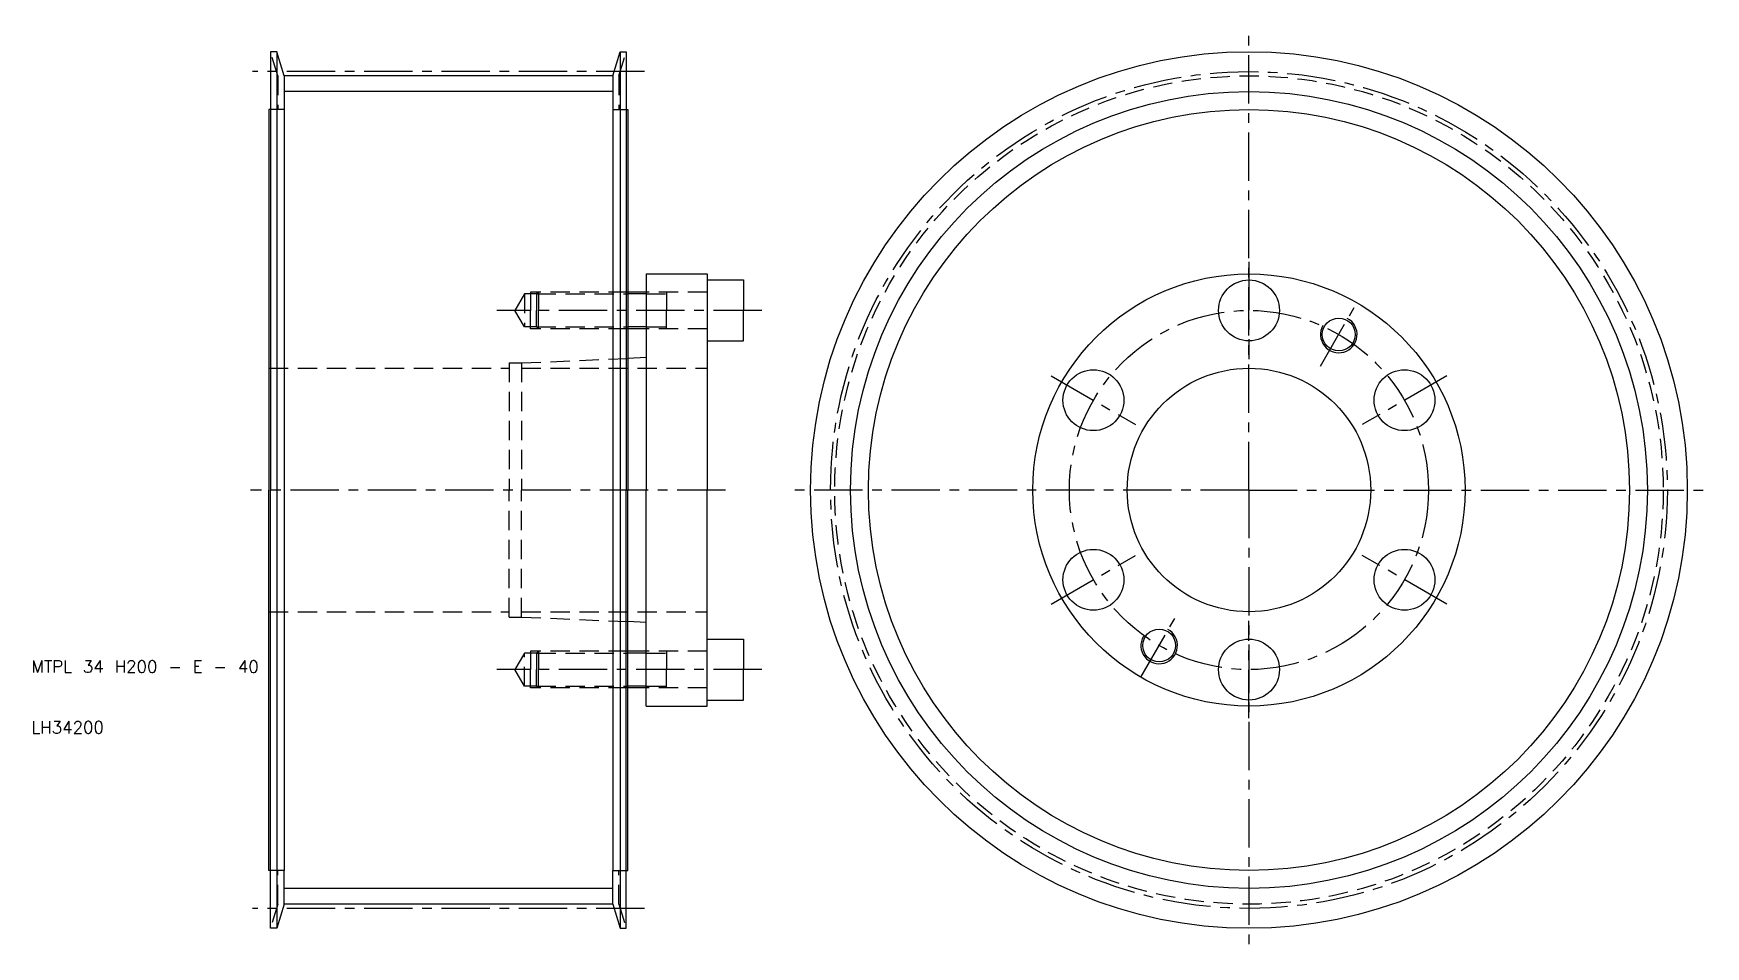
# Model space of a CAD drawing. Extents: x 10 to 285, y -25 to 125.
import ezdxf

# ---------------------------------------------------------------- set-up
doc = ezdxf.new("R2010")
doc.units = 0
doc.header["$LTSCALE"] = 0.25
doc.linetypes.add('CENTER', pattern=[50.8, 31.75, -6.35, 6.35, -6.35])
doc.linetypes.add('DASHED', pattern=[19.05, 12.7, -6.35])
doc.layers.get('0').update_dxf_attribs({"linetype": 'CONTINUOUS'})
doc.layers.add('CENTER', color=1, linetype='CENTER')
doc.styles.get("Standard").update_dxf_attribs({"font": 'txt.shx'})

msp = doc.modelspace()

# ---------------------------------------------------------------- linework, layer by layer
for p, q in [((49.3, 122), (49.3, 112.5)), ((50.3, 122), (49.3, 122)), ((50.3, 122), (50.3, -22)), ((51.5, 118.035), (50.3, 122)), ((105.5, 118.035), (106.7, 122)), ((106.7, 122), (106.7, -22)), ((106.7, 122), (107.7, 122)), ((107.7, 122), (107.7, 112.5)), ((105.5, 118.035), (51.5, 118.035)), ((51.5, 118.035), (51.5, 112.5)), ((105.5, 118.035), (105.5, 112.5)), ((49, 112.5), (49, 50)), ((49.3, 112.5), (49, 112.5)), ((49.3, 112.5), (49.3, 50)), ((51.5, 112.5), (51.5, -12.5)), ((105.5, 112.5), (105.5, -12.5)), ((107.7, 112.5), (107.7, 50)), ((107.7, 112.5), (108, 112.5)), ((108, 112.5), (108, 82.5)), ((111, 85.5), (121, 85.5)), ((111, 85.5), (111, 82.5)), ((121, 85.5), (121, 84.5)), ((108, 82.5), (108, 76.5)), ((111, 82.5), (108, 82.5)), ((111, 82.5), (111, 76.5)), ((121, 84.5), (121, 74.5)), ((121, 84.5), (127, 84.5)), ((127, 84.5), (127, 79.5)), ((127, 74.5), (127, 79.5)), ((108, 76.5), (108, 71.621951)), ((111, 76.5), (108, 76.5)), ((111, 76.5), (111, 71.75)), ((121, 74.5), (121, 50)), ((121, 74.5), (127, 74.5)), ((111, 71.75), (108, 71.621951)), ((108, 71.621951), (108, 50)), ((111, 71.75), (111, 50)), ((49, -12.5), (49, 50)), ((49.3, -12.5), (49.3, 50)), ((107.7, -12.5), (107.7, 50)), ((108, 28.378049), (108, 50)), ((111, 28.25), (111, 50)), ((121, 25.5), (121, 50)), ((108, 23.5), (108, 28.378049)), ((111, 28.25), (108, 28.378049)), ((111, 23.5), (111, 28.25)), ((121, 15.5), (121, 25.5)), ((121, 25.5), (127, 25.5)), ((127, 25.5), (127, 20.5)), ((108, 17.5), (108, 23.5)), ((111, 23.5), (108, 23.5)), ((111, 17.5), (111, 23.5)), ((127, 15.5), (127, 20.5)), ((108, -12.5), (108, 17.5)), ((111, 17.5), (108, 17.5)), ((111, 14.5), (111, 17.5)), ((111, 14.5), (121, 14.5)), ((121, 15.5), (127, 15.5)), ((121, 14.5), (121, 15.5)), ((49.3, -12.5), (49, -12.5)), ((49.3, -22), (49.3, -12.5)), ((51.5, -18.035), (51.5, -12.5)), ((105.5, -18.035), (105.5, -12.5)), ((107.7, -22), (107.7, -12.5)), ((107.7, -12.5), (108, -12.5)), ((51.5, -18.035), (50.3, -22)), ((105.5, -18.035), (51.5, -18.035)), ((105.5, -18.035), (106.7, -22)), ((50.3, -22), (49.3, -22)), ((106.7, -22), (107.7, -22))]:
    msp.add_line(p, q)
at = {"color": 3, "linetype": 'DASHED'}
for p, q in [((50.5, 118.035), (49.3, 122)), ((106.5, 118.035), (107.7, 122)), ((50.5, 118.035), (50.5, 112.5)), ((106.5, 118.035), (106.5, 112.5)), ((51.5, 112.5), (49.3, 112.5)), ((105.5, 112.5), (107.7, 112.5)), ((93.3, 82.5), (92, 82.5)), ((92, 82.5), (92, 79.5)), ((93.3, 82.5), (93, 82.2)), ((108, 82.5), (93.3, 82.5)), ((93.3, 82.5), (93.3, 79.5)), ((121, 82.5), (111, 82.5)), ((114.333333, 82.5), (114.333333, 79.5)), ((91, 82.2), (89.441154, 79.5)), ((91, 82.2), (91, 76.8)), ((93, 82.2), (91, 82.2)), ((93, 82.2), (108, 82.2)), ((93, 82.2), (93, 79.5)), ((111, 82.2), (114.333333, 82.2)), ((91, 76.8), (89.441154, 79.5)), ((92, 76.5), (92, 79.5)), ((93, 76.8), (93, 79.5)), ((93.3, 76.5), (93.3, 79.5)), ((114.333333, 76.5), (114.333333, 79.5)), ((93, 76.8), (91, 76.8)), ((93.3, 76.5), (92, 76.5)), ((93, 76.8), (108, 76.8)), ((93.3, 76.5), (93, 76.8)), ((108, 76.5), (93.3, 76.5)), ((111, 76.8), (114.333333, 76.8)), ((121, 76.5), (111, 76.5)), ((90.5, 70.875), (108, 71.621951)), ((49, 70), (88.5, 70)), ((88.5, 70.875), (88.5, 50)), ((88.5, 70.875), (90.5, 70.875)), ((90.5, 70.875), (90.5, 50)), ((90.5, 70), (121, 70)), ((88.5, 29.125), (88.5, 50)), ((90.5, 29.125), (90.5, 50)), ((49, 30), (88.5, 30)), ((88.5, 29.125), (90.5, 29.125)), ((90.5, 30), (121, 30)), ((90.5, 29.125), (108, 28.378049)), ((91, 23.2), (89.441154, 20.5)), ((91, 17.8), (91, 23.2)), ((93, 23.2), (91, 23.2)), ((92, 23.5), (92, 20.5)), ((93.3, 23.5), (92, 23.5)), ((93.3, 23.5), (93, 23.2)), ((93, 23.2), (108, 23.2)), ((93, 23.2), (93, 20.5)), ((108, 23.5), (93.3, 23.5)), ((93.3, 23.5), (93.3, 20.5)), ((121, 23.5), (111, 23.5)), ((111, 23.2), (114.333333, 23.2)), ((114.333333, 23.5), (114.333333, 20.5)), ((91, 17.8), (89.441154, 20.5)), ((92, 17.5), (92, 20.5)), ((93, 17.8), (93, 20.5)), ((93.3, 17.5), (93.3, 20.5)), ((114.333333, 17.5), (114.333333, 20.5)), ((93, 17.8), (91, 17.8)), ((93.3, 17.5), (92, 17.5)), ((93, 17.8), (108, 17.8)), ((93.3, 17.5), (93, 17.8)), ((108, 17.5), (93.3, 17.5)), ((111, 17.8), (114.333333, 17.8)), ((121, 17.5), (111, 17.5)), ((51.5, -12.5), (49.3, -12.5)), ((50.5, -18.035), (50.5, -12.5)), ((105.5, -12.5), (107.7, -12.5)), ((106.5, -18.035), (106.5, -12.5)), ((50.5, -18.035), (49.3, -22)), ((106.5, -18.035), (107.7, -22))]:
    msp.add_line(p, q, dxfattribs=at)
at = {"color": 3}
for p, q in [((105.5, 115.445), (51.5, 115.445)), ((111, 82.2), (108, 82.2)), ((111, 76.8), (108, 76.8)), ((111, 23.2), (108, 23.2)), ((111, 17.8), (108, 17.8)), ((105.5, -15.445), (51.5, -15.445))]:
    msp.add_line(p, q, dxfattribs=at)
for centre, radius in [((210, 50), 72), ((210, 50), 62.5), ((210, 50), 35.5), ((210, 50), 35.5), ((210, 79.5), 5), ((224.75, 75.547749), 2.7), ((184.452251, 64.75), 5), ((210, 50), 20), ((235.547749, 64.75), 5), ((184.452251, 35.25), 5), ((235.547749, 35.25), 5), ((195.25, 24.452251), 2.7), ((210, 20.5), 5)]:
    msp.add_circle(centre, radius)
at = {"color": 3, "linetype": 'DASHED'}
msp.add_circle((210, 50), 68.035, dxfattribs=at)
at = {"color": 3}
msp.add_circle((210, 50), 65.445, dxfattribs=at)
for centre in [(224.75, 75.547749), (195.25, 24.452251)]:
    msp.add_arc(centre, 3, 150, 62, dxfattribs=at)
at = {"layer": 'CENTER', "color": 1, "linetype": 'CENTER'}
for p, q in [((210, 50), (210, 125)), ((110.7, 118.725), (46.3, 118.725)), ((210, 87.5), (210, 71.5)), ((221.75, 70.351597), (227.75, 80.743902)), ((130, 79.5), (86.441154, 79.5)), ((177.524047, 68.75), (191.380454, 60.75)), ((242.475953, 68.75), (228.619546, 60.75)), ((124, 50), (46, 50)), ((210, 50), (135, 50)), ((210, 50), (285, 50)), ((210, 50), (210, -25)), ((177.524047, 31.25), (191.380454, 39.25)), ((242.475953, 31.25), (228.619546, 39.25)), ((192.25, 19.256098), (198.25, 29.648403)), ((210, 12.5), (210, 28.5)), ((130, 20.5), (86.441154, 20.5)), ((110.7, -18.725), (46.3, -18.725))]:
    msp.add_line(p, q, dxfattribs=at)
for radius in [68.725, 29.5]:
    msp.add_circle((210, 50), radius, dxfattribs=at)

# ---------------------------------------------------------------- texts
for s, p in [('MTPL 34 H200 - E - 40', (10, 20)), ('LH34200', (10, 10))]:
    msp.add_text(s, height=2).set_placement(p)

doc.saveas('drawing.dxf')
